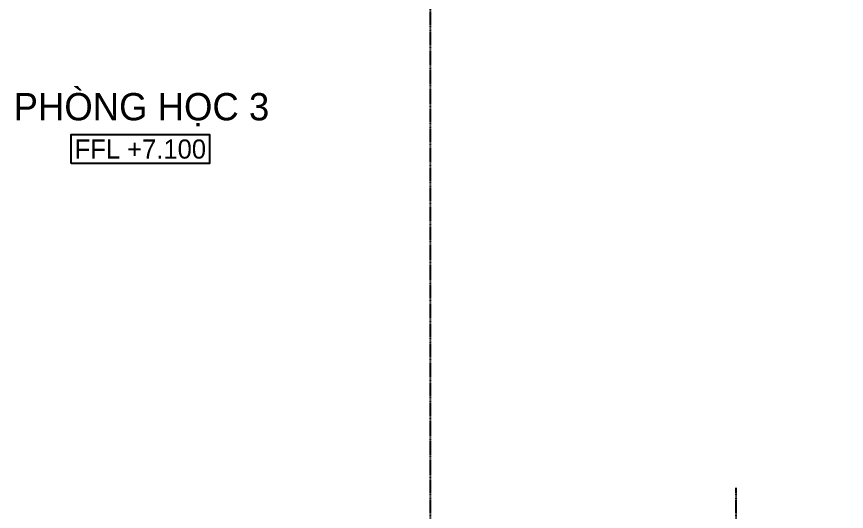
# Model space of a CAD drawing. Header units: inches. Extents: x 1721084 to 1854744, y 225101 to 488646.
# Drawn here: x 1788624 to 1794322, y 305964 to 309361 of the extents above; entities that cross this region are included whole.
import ezdxf
from ezdxf.enums import TextEntityAlignment as Align

# ---------------------------------------------------------------- set-up
doc = ezdxf.new("R2010")
doc.units = ezdxf.units.IN
doc.header["$MEASUREMENT"] = 0
doc.set_wipeout_variables(frame=1)
doc.linetypes.add('X-PL-T3$0$X-GRID-TYPICAL$0$CENTER2', pattern=[1.125, 0.75, -0.125, 0.125, -0.125])
for name, color, linetype in [('X-PL-T3$0$A-XREF', 250, 'Continuous'), ('X-PL-T3$0$X-GRID-TYPICAL$0$A-GRID', 250, 'X-PL-T3$0$X-GRID-TYPICAL$0$CENTER2'), ('X-PL-T3$0$X-PL-T3$0$A-ANNO-RNAM', 250, 'Continuous'), ('X-PL-T3$0$X-PL-T3$0$A-FLOR-WDW', 250, 'Continuous'), ('X-PL-T3$0$X-PL-T3$0$A-XREF', 250, 'Continuous'), ('X-PL-T3$0$X-PL-T3$0$I-ANNO-LEVL-PLAN', 250, 'Continuous')]:
    doc.layers.add(name, color=color, linetype=linetype)
doc.styles.add('X-PL-T3$0$X-PL-T3$0$SYMBTEXT', font='VAVON_.TTF')

# ---------------------------------------------------------------- blocks, each defined once
blk = doc.blocks.new('X-PL-T3$0$X-GRID-TYPICAL')
at = {"layer": 'X-PL-T3$0$X-GRID-TYPICAL$0$A-GRID', "ltscale": 8}
for p, q in [((20700, -3650), (20700, 14420)), ((22800, -3650), (22800, 4500))]:
    blk.add_line(p, q, dxfattribs=at)
blk = doc.blocks.new('X-PL-T3$0$X-PL-T3$0$IDEN-ELEV-PLAN')
blk.add_wipeout([(-6.333, -1.333), (-6.333, 1.333), (6.333, 1.333), (6.333, -1.333)])
blk.add_lwpolyline([(-6.333, -1.333), (-6.333, 1.333), (6.333, 1.333), (6.333, -1.333)], close=True)
at = {"color": 2, "style": 'X-PL-T3$0$X-PL-T3$0$SYMBTEXT'}
blk.add_attdef('EL0.000', text='', height=2, dxfattribs=at).set_placement((0, 0), align=Align.MIDDLE)
blk = doc.blocks.new('*U333')
for p, q in [((50, 100), (900, 100)), ((50, 0), (900, 0))]:
    blk.add_line(p, q)
for points in [[(0, 0), (0, 100), (50, 100), (50, 70), (40, 70), (40, 60), (50, 60), (50, 0)], [(900, 0), (900, 60), (910, 60), (910, 70), (900, 70), (900, 100), (950, 100), (950, 0)]]:
    blk.add_lwpolyline(points, close=True)
at = {"color": 8}
blk.add_lwpolyline([(40, 70), (40, 60), (910, 60), (910, 70)], close=True, dxfattribs=at)
blk = doc.blocks.new('X-PL-T3$0$X-PL-T3')
at = {"layer": 'X-PL-T3$0$X-PL-T3$0$A-FLOR-WDW', "rotation": 49.34869744086394}
blk.add_blockref('*U333', (23490.5, 3763), dxfattribs=at)
at = {"layer": 'X-PL-T3$0$X-PL-T3$0$A-XREF'}
blk.add_blockref('X-PL-T3$0$X-GRID-TYPICAL', (0, 0), dxfattribs=at)
at = {"layer": 'X-PL-T3$0$X-PL-T3$0$A-ANNO-RNAM', "insert": (18715.3, 7095), "char_height": 187.5, "width": 2265.494, "attachment_point": 5, "style": 'X-PL-T3$0$X-PL-T3$0$SYMBTEXT'}
blk.add_mtext('PHOØNG HOÏC 3', dxfattribs=at)
at = {"layer": 'X-PL-T3$0$X-PL-T3$0$I-ANNO-LEVL-PLAN'}
ref = blk.add_blockref('X-PL-T3$0$X-PL-T3$0$IDEN-ELEV-PLAN', (18707.8, 6825), dxfattribs=dict(at, xscale=75, yscale=75, zscale=75))
ref.add_attrib('EL 000.00', 'FFL +7.100', dxfattribs={"layer": '0', "height": 131.25, "style": 'X-PL-T3$0$X-PL-T3$0$SYMBTEXT'}).set_placement((18707.8, 6825), align=Align.MIDDLE)
blk = doc.blocks.new('X-PL-T3')
at = {"layer": 'X-PL-T3$0$A-XREF'}
blk.add_blockref('X-PL-T3$0$X-PL-T3', (0, 0), dxfattribs=at)

msp = doc.modelspace()

# ---------------------------------------------------------------- block references
msp.add_blockref('X-PL-T3', (1770765.8, 301626.4))

doc.saveas('drawing.dxf')
